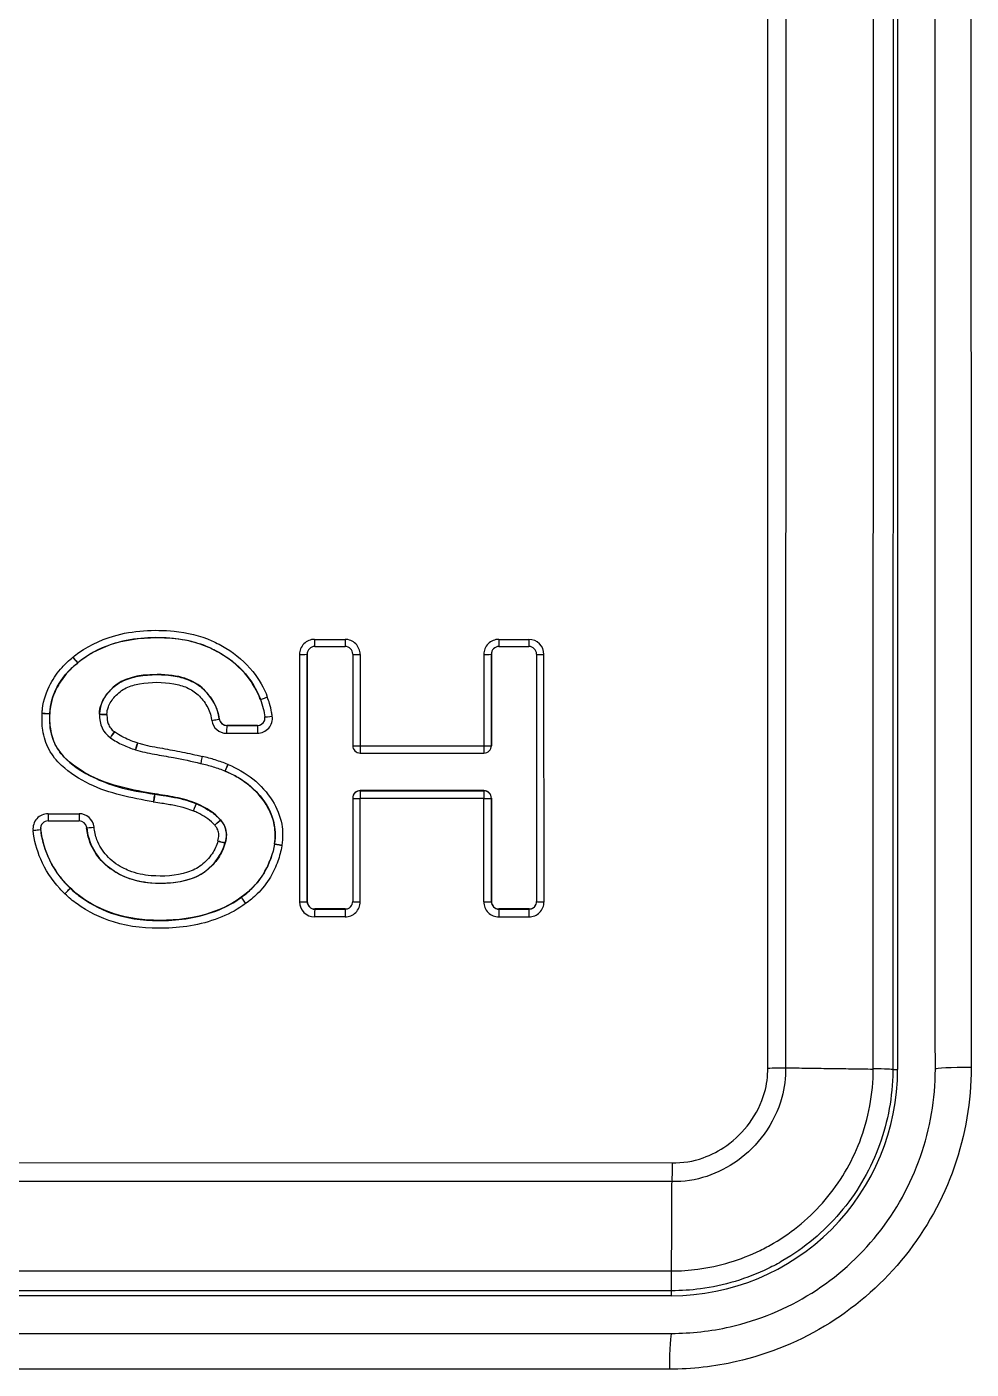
# Model space of a CAD drawing. Extents: x 7905 to 14077, y -986 to 9572.
# Drawn here: x 11461.62 to 11475.86, y -456.64 to -436.42 of the extents above; entities that cross this region are included whole.
import ezdxf

# ---------------------------------------------------------------- set-up
doc = ezdxf.new("R2010")
doc.units = 0
doc.header["$LTSCALE"] = 20
doc.header["$MEASUREMENT"] = 0
doc.layers.add('1', color=1, linetype='CONTINUOUS')

msp = doc.modelspace()

# ---------------------------------------------------------------- linework, layer by layer
at = {"layer": '1', "color": 7, "linetype": 'Continuous'}
for p, q in [((11472.79133, -452.09983), (11472.7985, -420.73537)), ((11473.06704, -420.74517), (11473.05987, -452.09573)), ((11474.38259, -452.11504), (11474.38975, -420.76449)), ((11474.68436, -420.76871), (11474.67719, -452.11926)), ((11474.74323, -420.76869), (11474.7504, -452.11925)), ((11465.96168, -445.64214), (11466.42057, -445.64214)), ((11468.73856, -445.64214), (11469.19167, -445.64214)), ((11465.85009, -445.86338), (11465.8491, -445.86636)), ((11465.8491, -445.86636), (11465.84995, -449.5927)), ((11465.85094, -449.58972), (11465.85009, -445.86338)), ((11465.85591, -445.82745), (11465.85492, -445.83043)), ((11465.96369, -445.74978), (11466.42257, -445.74978)), ((11466.53623, -445.86338), (11466.53655, -447.24079)), ((11468.62696, -445.86338), (11468.62597, -445.86636)), ((11468.62597, -445.86636), (11468.62628, -447.24376)), ((11468.62727, -447.24079), (11468.62696, -445.86338)), ((11468.63278, -445.82745), (11468.63179, -445.83043)), ((11468.74056, -445.74978), (11469.19368, -445.74978)), ((11469.30734, -445.86338), (11469.30819, -449.58972)), ((11465.73447, -445.86933), (11465.73532, -449.59567)), ((11466.64788, -445.86933), (11466.6482, -447.24673)), ((11468.51134, -445.86933), (11468.51166, -447.24673)), ((11469.41984, -449.59567), (11469.41899, -445.86933)), ((11462.01408, -446.51879), (11462.0128, -446.52262)), ((11461.97086, -446.75631), (11461.96987, -446.75928)), ((11461.97003, -446.7556), (11461.97102, -446.75262)), ((11464.52471, -446.84291), (11464.5257, -446.83993)), ((11465.20753, -446.86278), (11465.20852, -446.8598)), ((11464.63626, -447.05702), (11465.09878, -447.05702)), ((11464.63821, -446.93747), (11464.63722, -446.94045)), ((11464.63722, -446.94045), (11465.09975, -446.94045)), ((11465.10074, -446.93747), (11464.63821, -446.93747)), ((11465.09975, -446.94045), (11465.10074, -446.93747)), ((11466.6482, -447.24673), (11468.51166, -447.24673)), ((11468.62628, -447.24376), (11468.62727, -447.24079)), ((11466.65021, -447.35438), (11468.51367, -447.35438)), ((11463.54984, -447.97333), (11463.55083, -447.97036)), ((11463.55371, -447.9708), (11463.55271, -447.97378)), ((11466.53673, -448.03437), (11466.53708, -449.58972)), ((11468.51184, -448.04032), (11466.64838, -448.04032)), ((11466.64873, -449.59567), (11466.64838, -448.04032)), ((11466.65033, -447.92077), (11466.64934, -447.92375)), ((11466.64934, -447.92375), (11468.5128, -447.92375)), ((11468.5138, -447.92077), (11466.65033, -447.92077)), ((11468.5122, -449.59567), (11468.51184, -448.04032)), ((11468.5128, -447.92375), (11468.5138, -447.92077)), ((11468.62745, -448.03437), (11468.62646, -448.03734)), ((11468.62646, -448.03734), (11468.62682, -449.5927)), ((11468.62781, -449.58972), (11468.62745, -448.03437)), ((11461.9438, -448.26868), (11462.41137, -448.26868)), ((11464.17934, -448.11732), (11464.18033, -448.11435)), ((11464.18354, -448.11569), (11464.18255, -448.11866)), ((11461.83803, -448.45399), (11461.83703, -448.45697)), ((11461.94581, -448.37632), (11462.41337, -448.37632)), ((11464.54255, -448.36139), (11464.54354, -448.35842)), ((11464.54469, -448.35971), (11464.5437, -448.36268)), ((11461.83285, -448.50202), (11461.83186, -448.505)), ((11464.61551, -448.70437), (11464.61452, -448.70734)), ((11464.61485, -448.70613), (11464.61584, -448.70316)), ((11465.31128, -448.91332), (11465.31264, -448.90923)), ((11462.27804, -449.38963), (11462.27903, -449.38666)), ((11462.27991, -449.38751), (11462.27892, -449.39048)), ((11464.85349, -449.52928), (11464.85448, -449.52631)), ((11464.857, -449.52447), (11464.85601, -449.52744)), ((11465.84995, -449.5927), (11465.85094, -449.58972)), ((11465.9646, -449.70332), (11465.96361, -449.7063)), ((11465.96361, -449.7063), (11466.42249, -449.7063)), ((11466.42348, -449.70332), (11465.9646, -449.70332)), ((11466.42249, -449.7063), (11466.42348, -449.70332)), ((11466.53027, -449.62863), (11466.53126, -449.62565)), ((11468.62682, -449.5927), (11468.62781, -449.58972)), ((11468.74147, -449.70332), (11468.74048, -449.7063)), ((11468.74048, -449.7063), (11469.19359, -449.7063)), ((11469.19458, -449.70332), (11468.74147, -449.70332)), ((11469.19359, -449.7063), (11469.19458, -449.70332)), ((11469.30137, -449.62863), (11469.30236, -449.62565)), ((11466.42152, -449.82287), (11465.96264, -449.82287)), ((11468.73951, -449.82287), (11469.19263, -449.82287)), ((11474.67719, -452.11926), (11474.7504, -452.11925)), ((11449.07133, -453.52334), (11471.34988, -453.52673)), ((11471.34925, -453.81092), (11449.07763, -453.80753)), ((11449.07111, -455.15284), (11471.34273, -455.15623)), ((11471.34131, -455.455), (11449.06969, -455.45161)), ((11471.34131, -455.52912), (11449.06969, -455.52912)), ((11471.34131, -455.52912), (11471.34131, -455.455))]:
    msp.add_line(p, q, dxfattribs=at)
msp.add_arc((11471.34131, -452.12002), 3.40909, 270, 0.013093, dxfattribs=at)
for centre, major_axis, ratio, start_param, end_param in [((11465.96174, -445.86933), (-0.21562, 0.07185), 0.99961926, 5.03418142, 6.60497775), ((11465.96268, -445.63916), (0, -0.11364), 0.00872654, 4.73856892, 6.05259626), ((11466.42156, -445.63916), (0, -0.11364), 0.00872654, 4.73856892, 6.05237774), ((11466.42062, -445.86933), (0.21562, -0.07185), 0.99961926, 0.32179244, 1.89258877), ((11468.73861, -445.86933), (-0.21562, 0.07185), 0.99961926, 5.03418142, 6.60497775), ((11468.73955, -445.63916), (0, -0.11364), 0.00872654, 4.73856892, 6.05259626), ((11469.19172, -445.86933), (-0.21562, 0.07185), 0.99961926, 3.4633851, 5.03418142), ((11469.19266, -445.63916), (0, -0.11364), 0.00872654, 4.73856892, 6.05237774), ((11465.73546, -445.86636), (0.11364, 0.00003), 0.02617595, 4.70365934, 6.27445567), ((11465.96273, -445.86636), (0.10781, -0.03593), 0.99961926, 3.14156671, 3.4633851), ((11465.96372, -445.86338), (0.10781, -0.03593), 0.99961926, 1.89258877, 3.4633851), ((11466.4226, -445.86338), (0.10781, -0.03593), 0.99961926, 0.32179244, 1.89258877), ((11466.64887, -445.86636), (-0.11364, -0.00003), 0.02617595, 0.13252616, 1.56206669), ((11468.51233, -445.86636), (0.11364, 0.00003), 0.02617595, 4.70365934, 6.27445567), ((11468.7396, -445.86636), (0.10781, -0.03593), 0.99961926, 3.14156671, 3.4633851), ((11468.74059, -445.86338), (0.10781, -0.03593), 0.99961926, 1.89258877, 3.4633851), ((11469.19371, -445.86338), (0.10781, -0.03593), 0.99961926, 0.32179244, 1.89258877), ((11469.41998, -445.86636), (-0.11364, -0.00003), 0.02617595, 0.13252616, 1.56206669), ((11462.31976, -445.90898), (0.0735, -0.08667), 0.02358609, 4.7267123, 6.11078776), ((11462.31976, -445.90898), (0.07064, -0.08901), 0.02310912, 4.72747009, 6.23370794), ((11462.32075, -445.906), (0.10781, -0.03593), 0.99961926, 5.7051211, 5.73756987), ((11465.2504, -446.50842), (-0.10705, -0.03812), 0.02173727, 6.26618565, 7.83698198), ((11465.2504, -446.50842), (-0.10674, -0.03899), 0.02159825, 6.26600929, 7.83680562), ((11465.25139, -446.50544), (0.10781, -0.03593), 0.99961926, 3.8051547, 3.81329322), ((11461.85645, -446.75227), (0.11342, -0.00698), 0.02666429, 4.70529073, 6.27608706), ((11461.85645, -446.75227), (0.11359, -0.0033), 0.02642013, 4.70442939, 6.27522572), ((11461.85645, -446.75227), (-0.10781, 0.03593), 0.99961926, 3.40167645, 3.43411482), ((11461.85744, -446.7493), (0.10781, -0.03593), 0.99961926, 0.26008379, 0.29252217), ((11462.83311, -446.77301), (-0.1136, 0.00302), 0.02640044, 6.27516059, 7.84595692), ((11462.83319, -446.76763), (-0.11364, 0.00033), 0.02620283, 0.05007843, 1.56214774), ((11462.60692, -446.76395), (0.10781, -0.03593), 0.99961926, 0.29498733, 0.31869841), ((11462.60493, -446.7699), (-0.21562, 0.07185), 0.99961926, 3.43657998, 3.46029106), ((11464.41222, -446.85896), (0.11249, 0.01609), 0.02467965, 4.70004603, 6.27084236), ((11464.6362, -446.82982), (-0.21562, 0.07185), 0.99961926, 0.46361697, 1.89258877), ((11464.6372, -446.82685), (0.10781, -0.03593), 0.99961926, 3.60520962, 5.03418142), ((11464.63819, -446.82387), (0.10781, -0.03593), 0.99961926, 3.60520962, 5.03418142), ((11465.09873, -446.82982), (-0.21562, 0.07185), 0.99961926, 1.89258877, 3.59877965), ((11465.09972, -446.82685), (0.10781, -0.03593), 0.99961926, 5.03418142, 6.28316629), ((11465.10071, -446.82387), (0.10781, -0.03593), 0.99961926, 5.03418142, 6.7403723), ((11465.3249, -446.79618), (-0.11259, -0.01537), 0.02475847, 0.15402097, 1.55861236), ((11462.94791, -447.03304), (-0.06494, -0.09325), 0.00780257, 6.2829091, 7.82751167), ((11462.94962, -447.03423), (-0.06579, -0.09266), 0.00804479, 0.00005466, 1.54439896), ((11462.81705, -447.22243), (0.21562, -0.07185), 0.99961926, 1.27493939, 1.28410387), ((11464.63725, -447.05404), (0, 0.11364), 0.00872654, 0.02617994, 1.59697627), ((11465.09977, -447.05404), (0, 0.11364), 0.00872654, 0.02617994, 1.59697627), ((11462.81904, -447.21648), (0.10781, -0.03593), 0.99961926, 1.2749386, 1.28410387), ((11463.29166, -447.19828), (-0.03212, -0.109), 0.00096873, 4.73996774, 6.30316618), ((11463.29554, -447.19947), (-0.03406, -0.10841), 0.00047598, 4.73998064, 6.28095029), ((11463.22645, -447.41918), (-0.21562, 0.07185), 0.99961926, 4.72964023, 4.74750505), ((11466.65018, -447.24079), (0.10781, -0.03593), 0.99961926, 3.4633851, 5.03418142), ((11466.64919, -447.24376), (-0.11364, -0.00003), 0.02617595, 0.13590101, 1.56206669), ((11466.64919, -447.24376), (0, -0.11364), 0.00872654, 4.73856892, 6.05211579), ((11468.51265, -447.24376), (0.11364, 0.00003), 0.02617595, 4.70365934, 6.27445567), ((11468.51265, -447.24376), (0, -0.11364), 0.00872654, 4.73856892, 6.05237774), ((11468.51364, -447.24079), (0.10781, -0.03593), 0.99961926, 5.03418142, 6.60497775), ((11468.51265, -447.24376), (-0.10781, 0.03593), 0.99961926, 3.14156671, 3.4633851), ((11463.22844, -447.41323), (0.10781, -0.03593), 0.99961926, 1.58804763, 1.6059124), ((11464.2688, -447.40229), (-0.02573, -0.11069), 0.00257098, 4.73986475, 6.31066108), ((11464.65529, -447.52286), (0.04168, 0.10572), 0.00148703, 3.13947498, 4.6848333), ((11464.57294, -447.73124), (0.10781, -0.03593), 0.99961926, 1.5013225, 1.51687725), ((11464.65857, -447.52419), (0.04332, 0.10505), 0.0019154, 3.27151038, 4.68485975), ((11464.57096, -447.73718), (-0.21562, 0.07185), 0.99961926, 4.64291516, 4.65846991), ((11463.53112, -448.08537), (0.01873, 0.11208), 0.004291, 0.02726019, 1.59805652), ((11463.56755, -447.86426), (-0.21562, 0.07185), 0.99961926, 1.72694479, 1.75257912), ((11463.53688, -448.08626), (-0.01585, -0.11253), 0.00498822, 3.16873395, 4.73953027), ((11463.56855, -447.86129), (0.10781, -0.03593), 0.99961926, 4.86853745, 4.89417177), ((11463.56954, -447.85831), (0.10781, -0.03593), 0.99961926, 4.86853746, 4.89417178), ((11466.65036, -448.03437), (0.10781, -0.03593), 0.99961926, 1.89258877, 3.4633851), ((11466.64937, -448.03734), (0.11364, 0.00003), 0.02617595, 3.27411882, 4.70365934), ((11466.64937, -448.03734), (-0.10781, 0.03593), 0.99961926, 5.03418142, 6.28315629), ((11466.64937, -448.03734), (0, -0.11364), 0.00872654, 3.16777259, 4.73856892), ((11468.51283, -448.03734), (0, -0.11364), 0.00872654, 3.16777259, 4.73856892), ((11468.51283, -448.03734), (-0.11364, -0.00003), 0.02617595, 1.56206669, 3.13286302), ((11468.51283, -448.03734), (-0.10781, 0.03593), 0.99961926, 3.4633851, 5.03418142), ((11468.51382, -448.03437), (0.10781, -0.03593), 0.99961926, 0.32179244, 1.89258877), ((11461.94385, -448.49587), (0.21562, -0.07185), 0.99961926, 1.89258877, 3.57010973), ((11461.94479, -448.2657), (0, 0.11364), 0.00872654, 1.59697627, 2.91100361), ((11462.41236, -448.2657), (0, 0.11364), 0.00872654, 1.59697627, 2.91078509), ((11462.41142, -448.49587), (0.21562, -0.07185), 0.99961926, 0.43762005, 1.89258877), ((11464.13718, -448.2228), (-0.04217, -0.10552), 0.00161494, 1.54324785, 3.11404417), ((11464.13718, -448.2228), (-0.04538, -0.10418), 0.00245601, 1.54331005, 3.11410637), ((11464.13718, -448.2228), (-0.10781, 0.03593), 0.99961926, 4.62326012, 4.65382682), ((11464.13817, -448.21983), (0.10781, -0.03593), 0.99961926, 1.48166747, 1.51223417), ((11461.94583, -448.48992), (0.10781, -0.03593), 0.99961926, 1.89258877, 3.57010973), ((11461.94484, -448.4929), (0.10781, -0.03593), 0.99961926, 3.1415862, 3.57010973), ((11462.4134, -448.48992), (0.10781, -0.03593), 0.99961926, 0.43762005, 1.89258877), ((11462.63814, -448.46664), (0.11287, 0.01316), 0.02499204, 3.25223511, 4.70069187), ((11464.45838, -448.4377), (-0.08416, -0.07635), 0.01352995, 1.54674449, 3.11754082), ((11464.45838, -448.4377), (-0.08531, -0.07507), 0.01389334, 1.54695256, 3.11774888), ((11464.45838, -448.4377), (-0.10781, 0.03593), 0.99961926, 4.18471732, 4.19989405), ((11464.45938, -448.43472), (0.10781, -0.03593), 0.99961926, 1.04312466, 1.0583014), ((11461.71888, -448.5171), (-0.11299, -0.01213), 0.02509745, 1.55932726, 3.13012359), ((11464.72317, -448.74017), (-0.21562, 0.07185), 0.99961926, 0.04478158, 0.05582831), ((11464.50487, -448.67748), (-0.10964, 0.02985), 0.02754927, 1.56925611, 3.14005244), ((11464.50555, -448.67507), (-0.10931, 0.03106), 0.0275646, 1.56956064, 3.14035697), ((11464.72416, -448.7372), (0.10781, -0.03593), 0.99961926, 3.18637423, 3.19742097), ((11464.72515, -448.73422), (0.10781, -0.03593), 0.99961926, 3.18637423, 3.19742097), ((11465.47034, -448.74313), (0.11208, -0.01874), 0.02725757, 3.13730644, 4.70810276), ((11465.4712, -448.73758), (0.11251, -0.01597), 0.02714335, 3.18944687, 4.70743017), ((11465.24718, -448.70264), (0.10781, -0.03593), 0.99961926, 0.15591397, 0.18063129), ((11465.24519, -448.70859), (0.21562, -0.07185), 0.99961926, 0.15591397, 0.18063129), ((11462.1995, -449.47171), (-0.07854, -0.08213), 0.01179101, 1.54584596, 3.11664229), ((11462.1995, -449.47171), (-0.07942, -0.08128), 0.01205886, 1.5459743, 3.11677063), ((11462.1995, -449.47171), (-0.10781, 0.03593), 0.99961926, 4.26008637, 4.27085098), ((11462.20049, -449.46873), (0.10781, -0.03593), 0.99961926, 1.11849372, 1.12925833), ((11464.92181, -449.62007), (0.0683, -0.09082), 0.02270768, 3.15727197, 4.72806829), ((11464.92181, -449.62007), (-0.10781, 0.03593), 0.99961926, 5.65158594, 5.67901367), ((11464.9228, -449.61709), (0.10781, -0.03593), 0.99961926, 2.50999329, 2.53742101), ((11464.92181, -449.62007), (0.06578, -0.09266), 0.02226928, 3.15788889, 4.72868522), ((11465.73632, -449.5927), (-0.11364, -0.00003), 0.02617595, 1.56206669, 3.13286302), ((11465.96259, -449.59567), (0.21562, -0.07185), 0.99961926, 3.4633851, 5.03418142), ((11465.96358, -449.5927), (0.10781, -0.03593), 0.99961926, 3.4633851, 5.03418142), ((11465.96457, -449.58972), (0.10781, -0.03593), 0.99961926, 3.4633851, 5.03418142), ((11465.96363, -449.81989), (0, -0.11364), 0.00872654, 3.16777259, 4.73856892), ((11466.42251, -449.81989), (0, -0.11364), 0.00872654, 3.16777259, 4.73856892), ((11466.42147, -449.59567), (-0.21562, 0.07185), 0.99961926, 1.89258877, 3.4633851), ((11466.42246, -449.5927), (0.10781, -0.03593), 0.99961926, 5.03418142, 6.28315629), ((11466.42345, -449.58972), (0.10781, -0.03593), 0.99961926, 5.03418142, 6.60497775), ((11466.64972, -449.5927), (0.11364, 0.00003), 0.02617595, 3.27073582, 4.70365934), ((11468.51319, -449.5927), (-0.11364, -0.00003), 0.02617595, 1.56206669, 3.13286302), ((11468.73946, -449.59567), (-0.21562, 0.07185), 0.99961926, 0.32179244, 1.89258877), ((11468.74045, -449.5927), (0.10781, -0.03593), 0.99961926, 3.4633851, 5.03418142), ((11468.74144, -449.58972), (0.10781, -0.03593), 0.99961926, 3.4633851, 5.03418142), ((11468.7405, -449.81989), (0, -0.11364), 0.00872654, 3.16777259, 4.73856892), ((11469.19362, -449.81989), (0, -0.11364), 0.00872654, 3.16777259, 4.73856892), ((11469.19257, -449.59567), (-0.21562, 0.07185), 0.99961926, 1.89258877, 3.4633851), ((11469.19357, -449.5927), (0.10781, -0.03593), 0.99961926, 5.03418142, 6.28315629), ((11469.19456, -449.58972), (0.10781, -0.03593), 0.99961926, 5.03418142, 6.60497775), ((11469.42083, -449.5927), (0.11364, 0.00003), 0.02617595, 3.27073582, 4.70365934), ((11475.88676, -452.11899), (-0.56818, -0.00013), 0.05241148, 4.76189551, 6.28318531), ((11471.34131, -456.66548), (0, 0.56818), 0.05438381, 0, 1.51843624)]:
    msp.add_ellipse(centre, major_axis=major_axis, ratio=ratio, start_param=start_param, end_param=end_param, dxfattribs=at)
for points, degree in [([(11475.31858, -452.11912), (11475.31619, -441.66893), (11475.3138, -431.21875), (11475.31142, -420.76856)], 3), ([(11465.14465, -446.54439), (11465.17982, -446.64065), (11465.2024, -446.7287), (11465.2133, -446.80854)], 3), ([(11462.72051, -446.767), (11462.71629, -446.92576), (11462.77039, -447.04418), (11462.88397, -447.12327)], 3), ([(11464.54354, -448.35842), (11464.45736, -448.26343), (11464.33699, -448.18252), (11464.18354, -448.11569)], 3), ([(11464.61584, -448.70316), (11464.65354, -448.57051), (11464.62944, -448.45602), (11464.54469, -448.35971)], 3), ([(11472.79133, -452.09983), (11472.88479, -452.09788), (11472.97795, -452.09653), (11473.05987, -452.09573)], 3), ([(11473.05989, -452.09573), (11474.38258, -452.11504)], 1), ([(11474.67719, -452.12497), (11474.67372, -452.11922), (11474.55709, -452.11342), (11474.38258, -452.11031)], 3), ([(11471.34989, -453.52663), (11471.34977, -453.62515), (11471.34885, -453.72423), (11471.34925, -453.811)], 3), ([(11471.34273, -455.1562), (11471.34925, -453.81096)], 1), ([(11471.34131, -455.455), (11471.34209, -455.4515), (11471.34284, -455.33292), (11471.34273, -455.15623)], 3), ([(11449.06969, -456.0973), (11456.48538, -456.0973), (11463.91024, -456.0973), (11471.34131, -456.0973)], 3), ([(11471.31045, -456.63574), (11463.77102, -456.63574), (11456.31496, -456.63574), (11449.02175, -456.63574)], 3)]:
    msp.add_open_spline(points, degree=degree, dxfattribs=at)
for points, knots in [([(11475.85142, -420.7387), (11475.85151, -421.11697), (11475.8516, -421.49523), (11475.85203, -423.38657), (11475.85238, -424.89964), (11475.85412, -432.46498), (11475.85551, -438.51726), (11475.85748, -447.07611), (11475.85806, -449.58268), (11475.85864, -452.08925)], [0, 0, 0, 0, 0.03619719, 0.03619719, 0.18098593, 0.18098593, 0.76014089, 0.76014089, 1, 1, 1, 1]), ([(11462.31877, -445.91195), (11462.32657, -445.90534), (11462.33445, -445.89882), (11462.5138, -445.75392), (11462.72019, -445.65493), (11463.22428, -445.50577), (11463.54069, -445.48996), (11464.03888, -445.53828), (11464.23451, -445.58267), (11464.4857, -445.69702), (11464.5577, -445.73429), (11464.77966, -445.86839), (11464.91903, -445.98857), (11465.12261, -446.24278), (11465.20004, -446.37276), (11465.24941, -446.51139)], [0, 0, 0, 0, 0.00879948, 0.00879948, 0.20258658, 0.20258658, 0.47237835, 0.47237835, 0.64413235, 0.64413235, 0.71421594, 0.71421594, 0.87111116, 0.87111116, 1, 1, 1, 1]), ([(11465.14335, -446.54649), (11465.0982, -446.41968), (11465.02705, -446.30098), (11464.83962, -446.06693), (11464.71053, -445.95577), (11464.50371, -445.83081), (11464.43561, -445.7956), (11464.19978, -445.68824), (11464.01652, -445.64717), (11463.54514, -445.60145), (11463.24367, -445.61583), (11462.78119, -445.75268), (11462.60214, -445.83619), (11462.43749, -445.9598), (11462.42608, -445.96869), (11462.40757, -445.98364), (11462.40039, -445.98958), (11462.39328, -445.99561)], [0, 0, 0, 0, 0.12597399, 0.12597399, 0.28119456, 0.28119456, 0.35201839, 0.35201839, 0.52389821, 0.52389821, 0.7986387, 0.7986387, 0.97809364, 0.97809364, 0.99141159, 0.99141159, 1, 1, 1, 1]), ([(11462.39427, -445.99264), (11462.52433, -445.88234), (11462.68875, -445.79224), (11463.0854, -445.64988), (11463.31994, -445.61657), (11463.89538, -445.6144), (11464.15486, -445.66437), (11464.57889, -445.8574), (11464.74767, -445.97349), (11464.99903, -446.24794), (11465.09009, -446.39115), (11465.14434, -446.54352)], [0, 0, 0, 0, 0.183436, 0.183436, 0.36818253, 0.36818253, 0.57909453, 0.57909453, 0.78962685, 0.78962685, 1, 1, 1, 1]), ([(11461.85546, -446.75525), (11461.85614, -446.73179), (11461.85781, -446.70834), (11461.87497, -446.55459), (11461.91992, -446.42626), (11462.02874, -446.2219), (11462.08773, -446.1389), (11462.20522, -446.00935), (11462.26033, -445.95833), (11462.31877, -445.91195)], [0, 0, 0, 0, 0.07026825, 0.07026825, 0.47100427, 0.47100427, 0.77487553, 0.77487553, 1, 1, 1, 1]), ([(11462.39043, -445.99795), (11462.33683, -446.04049), (11462.28625, -446.08726), (11462.17918, -446.20532), (11462.12565, -446.28056), (11462.02791, -446.46412), (11461.98731, -446.57837), (11461.97207, -446.7149), (11461.97062, -446.73525), (11461.97003, -446.7556)], [0, 0, 0, 0, 0.22939192, 0.22939192, 0.53551881, 0.53551881, 0.9323166, 0.9323166, 1, 1, 1, 1]), ([(11461.97102, -446.75262), (11461.97476, -446.62405), (11462.01276, -446.49146), (11462.15553, -446.22333), (11462.25724, -446.10148), (11462.39142, -445.99498)], [0, 0, 0, 0, 0.49825276, 0.49825276, 1, 1, 1, 1]), ([(11462.71956, -446.76728), (11462.7197, -446.71612), (11462.72962, -446.66429), (11462.77394, -446.54584), (11462.8178, -446.48132), (11462.92585, -446.36138), (11462.99558, -446.30535), (11463.1459, -446.23369), (11463.22473, -446.21155), (11463.48699, -446.16475), (11463.67876, -446.16441), (11463.93801, -446.21047), (11464.01358, -446.2313), (11464.15806, -446.29427), (11464.22802, -446.33852), (11464.34571, -446.45071), (11464.39788, -446.51668), (11464.48218, -446.66649), (11464.51202, -446.75421), (11464.52471, -446.84291)], [0, 0, 0, 0, 0.06316871, 0.06316871, 0.15670769, 0.15670769, 0.26392703, 0.26392703, 0.36291574, 0.36291574, 0.59375263, 0.59375263, 0.68876158, 0.68876158, 0.78807128, 0.78807128, 0.88922054, 0.88922054, 1, 1, 1, 1]), ([(11464.5257, -446.83993), (11464.50231, -446.67641), (11464.42641, -446.53009), (11464.14461, -446.24804), (11463.90819, -446.17178), (11463.28663, -446.17178), (11463.06638, -446.23482), (11462.79011, -446.49067), (11462.72095, -446.62445), (11462.72055, -446.7643)], [0, 0, 0, 0, 0.22463928, 0.22463928, 0.49304823, 0.49304823, 0.74692239, 0.74692239, 1, 1, 1, 1]), ([(11462.8322, -446.7706), (11462.83231, -446.73281), (11462.83975, -446.69455), (11462.87443, -446.60185), (11462.91071, -446.54983), (11462.99941, -446.45136), (11463.05686, -446.40451), (11463.18469, -446.34356), (11463.25371, -446.32457), (11463.49292, -446.28189), (11463.67099, -446.28155), (11463.90841, -446.32373), (11463.97535, -446.34196), (11464.09957, -446.3961), (11464.15818, -446.43282), (11464.25821, -446.52816), (11464.30335, -446.5851), (11464.37321, -446.70925), (11464.39769, -446.77859), (11464.40995, -446.85331), (11464.41061, -446.85762), (11464.41123, -446.86194)], [0, 0, 0, 0, 0.05419782, 0.05419782, 0.142572, 0.142572, 0.24588615, 0.24588615, 0.34648118, 0.34648118, 0.59576898, 0.59576898, 0.69354307, 0.69354307, 0.78998854, 0.78998854, 0.89152572, 0.89152572, 0.99384495, 0.99384495, 1, 1, 1, 1]), ([(11465.32391, -446.79916), (11465.32123, -446.77955), (11465.318, -446.76002), (11465.30587, -446.6967), (11465.29499, -446.65326), (11465.27237, -446.57708), (11465.26134, -446.54406), (11465.24941, -446.51139)], [0, 0, 0, 0, 0.19925655, 0.19925655, 0.6496324, 0.6496324, 1, 1, 1, 1]), ([(11463.53013, -448.08835), (11463.20304, -448.03368), (11462.86973, -447.9678), (11462.41838, -447.74974), (11462.2712, -447.65771), (11462.07316, -447.4725), (11462.00727, -447.39158), (11461.91217, -447.21185), (11461.88097, -447.11194), (11461.85267, -446.92687), (11461.85021, -446.84051), (11461.85546, -446.75525)], [0, 0, 0, 0, 0.4220799, 0.4220799, 0.63644674, 0.63644674, 0.76456812, 0.76456812, 0.89298263, 0.89298263, 1, 1, 1, 1]), ([(11461.96987, -446.75928), (11461.96511, -446.83649), (11461.96721, -446.91471), (11461.99238, -447.07935), (11462.01951, -447.16694), (11462.10285, -447.32444), (11462.16092, -447.39513), (11462.34149, -447.564), (11462.47905, -447.64945), (11462.74334, -447.77713), (11462.8704, -447.82616), (11463.17942, -447.91687), (11463.36561, -447.94254), (11463.54984, -447.97333)], [0, 0, 0, 0, 0.10459339, 0.10459339, 0.22596647, 0.22596647, 0.34716291, 0.34716291, 0.56302961, 0.56302961, 0.74650539, 0.74650539, 1, 1, 1, 1]), ([(11463.55083, -447.97036), (11463.22392, -447.91573), (11462.88989, -447.84975), (11462.44597, -447.62697), (11462.30382, -447.53376), (11462.12691, -447.35206), (11462.07533, -447.2769), (11462.00387, -447.11545), (11461.98263, -447.02757), (11461.96761, -446.87895), (11461.9671, -446.81737), (11461.97086, -446.75631)], [0, 0, 0, 0, 0.45380346, 0.45380346, 0.6784424, 0.6784424, 0.79837909, 0.79837909, 0.91780197, 0.91780197, 1, 1, 1, 1]), ([(11462.83212, -446.77599), (11462.83202, -446.77955), (11462.83196, -446.78311), (11462.83166, -446.82931), (11462.83663, -446.87302), (11462.85981, -446.93759), (11462.87243, -446.96103), (11462.90306, -447.0002), (11462.92068, -447.01678), (11462.94214, -447.03264), (11462.94452, -447.03434), (11462.94692, -447.03601)], [0, 0, 0, 0, 0.03579968, 0.03579968, 0.46946527, 0.46946527, 0.73167789, 0.73167789, 0.97081001, 0.97081001, 1, 1, 1, 1]), ([(11463.29067, -447.20126), (11463.26836, -447.19469), (11463.24622, -447.18751), (11463.18563, -447.16594), (11463.14759, -447.15019), (11463.07503, -447.11542), (11463.04034, -447.0965), (11462.98702, -447.06356), (11462.9676, -447.05068), (11462.94862, -447.03721)], [0, 0, 0, 0, 0.18300089, 0.18300089, 0.5064591, 0.5064591, 0.81683496, 0.81683496, 1, 1, 1, 1]), ([(11462.88482, -447.12387), (11462.91425, -447.14477), (11462.94466, -447.16436), (11463.00703, -447.20071), (11463.03906, -447.2175), (11463.13262, -447.2615), (11463.196, -447.28525), (11463.26054, -447.30427)], [0, 0, 0, 0, 0.2585396, 0.2585396, 0.51706501, 0.51706501, 1, 1, 1, 1]), ([(11463.29455, -447.20244), (11463.31829, -447.2099), (11463.34221, -447.21677), (11463.46509, -447.24934), (11463.56631, -447.26568), (11463.76764, -447.30134), (11463.86825, -447.3195), (11464.06862, -447.35976), (11464.16836, -447.38194), (11464.26781, -447.40527)], [0, 0, 0, 0, 0.07494987, 0.07494987, 0.38344972, 0.38344972, 0.69183165, 0.69183165, 1, 1, 1, 1]), ([(11463.26249, -447.30486), (11463.35539, -447.33405), (11463.45096, -447.35497), (11463.64262, -447.38807), (11463.73823, -447.40512), (11463.97113, -447.44873), (11464.10794, -447.47803), (11464.24408, -447.50996)], [0, 0, 0, 0, 0.29159889, 0.29159889, 0.58189726, 0.58189726, 1, 1, 1, 1]), ([(11464.6543, -447.52584), (11464.62347, -447.51368), (11464.59242, -447.50206), (11464.52914, -447.47968), (11464.4969, -447.46893), (11464.43204, -447.44865), (11464.39942, -447.43912), (11464.33385, -447.42127), (11464.3009, -447.41296), (11464.26781, -447.40527)], [0, 0, 0, 0, 0.24537136, 0.24537136, 0.49691353, 0.49691353, 0.7484568, 0.7484568, 1, 1, 1, 1]), ([(11464.24408, -447.50996), (11464.2758, -447.51734), (11464.30738, -447.5253), (11464.37023, -447.54241), (11464.4015, -447.55155), (11464.494, -447.58047), (11464.55475, -447.60196), (11464.61461, -447.62556)], [0, 0, 0, 0, 0.25144418, 0.25144418, 0.50288844, 0.50288844, 1, 1, 1, 1]), ([(11465.35869, -448.7216), (11465.37179, -448.62929), (11465.3713, -448.53367), (11465.33491, -448.33274), (11465.29134, -448.2263), (11465.16051, -448.01781), (11465.0668, -447.91523), (11464.9054, -447.7859), (11464.84549, -447.74574), (11464.72897, -447.67994), (11464.67273, -447.6529), (11464.61526, -447.6292)], [0, 0, 0, 0, 0.19696745, 0.19696745, 0.43278518, 0.43278518, 0.71931037, 0.71931037, 0.86968902, 0.86968902, 1, 1, 1, 1]), ([(11464.61625, -447.62622), (11464.86036, -447.72689), (11465.0527, -447.87524), (11465.33834, -448.27119), (11465.39265, -448.4863), (11465.35968, -448.71862)], [0, 0, 0, 0, 0.5002207, 0.5002207, 1, 1, 1, 1]), ([(11464.65758, -447.52716), (11464.79091, -447.58214), (11464.91884, -447.65486), (11465.14671, -447.83747), (11465.24906, -447.94974), (11465.39424, -448.18107), (11465.44317, -448.30138), (11465.48427, -448.52831), (11465.485, -448.6363), (11465.47021, -448.74055)], [0, 0, 0, 0, 0.27545193, 0.27545193, 0.55842368, 0.55842368, 0.79901373, 0.79901373, 1, 1, 1, 1]), ([(11463.53589, -448.08924), (11463.57699, -448.09503), (11463.61805, -448.10113), (11463.72263, -448.11769), (11463.78608, -448.1287), (11463.90673, -448.15208), (11463.96362, -448.16655), (11464.05886, -448.1965), (11464.09782, -448.21044), (11464.13619, -448.22578)], [0, 0, 0, 0, 0.20164751, 0.20164751, 0.5144185, 0.5144185, 0.7991341, 0.7991341, 1, 1, 1, 1]), ([(11463.55271, -447.97378), (11463.59446, -447.97966), (11463.63616, -447.98586), (11463.74267, -448.00273), (11463.8074, -448.01395), (11463.93353, -448.0384), (11463.9946, -448.05393), (11464.09666, -448.08602), (11464.13832, -448.10093), (11464.17934, -448.11732)], [0, 0, 0, 0, 0.1961182, 0.1961182, 0.50168874, 0.50168874, 0.79432015, 0.79432015, 1, 1, 1, 1]), ([(11464.18033, -448.11435), (11464.12945, -448.09401), (11464.07758, -448.07597), (11463.97243, -448.04506), (11463.919, -448.03233), (11463.76185, -448.00213), (11463.65789, -447.98548), (11463.55371, -447.9708)], [0, 0, 0, 0, 0.25515702, 0.25515702, 0.51036648, 0.51036648, 1, 1, 1, 1]), ([(11464.45739, -448.44067), (11464.44939, -448.43186), (11464.44113, -448.42328), (11464.39916, -448.38205), (11464.36201, -448.35271), (11464.28437, -448.30043), (11464.24363, -448.27726), (11464.18026, -448.24561), (11464.15834, -448.23542), (11464.13619, -448.22578)], [0, 0, 0, 0, 0.09154187, 0.09154187, 0.45400791, 0.45400791, 0.81397101, 0.81397101, 1, 1, 1, 1]), ([(11464.18255, -448.11866), (11464.20652, -448.1291), (11464.23024, -448.14013), (11464.29977, -448.17485), (11464.34476, -448.20051), (11464.43224, -448.25941), (11464.47482, -448.29318), (11464.52331, -448.34081), (11464.53308, -448.35096), (11464.54255, -448.36139)], [0, 0, 0, 0, 0.17916622, 0.17916622, 0.53316261, 0.53316261, 0.90359111, 0.90359111, 1, 1, 1, 1]), ([(11464.61452, -448.70734), (11464.59292, -448.78665), (11464.55797, -448.86343), (11464.46196, -449.00636), (11464.3979, -449.07261), (11464.25512, -449.18567), (11464.16993, -449.22804), (11463.89323, -449.31674), (11463.68735, -449.32882), (11463.36637, -449.30252), (11463.24278, -449.27656), (11463.08764, -449.21547), (11463.04837, -449.19731), (11462.9124, -449.1241), (11462.82076, -449.05564), (11462.67221, -448.8944), (11462.61361, -448.79889), (11462.55052, -448.62764), (11462.53392, -448.55385), (11462.52528, -448.47977)], [0, 0, 0, 0, 0.08826459, 0.08826459, 0.18487605, 0.18487605, 0.28451183, 0.28451183, 0.50094386, 0.50094386, 0.6349651, 0.6349651, 0.68123909, 0.68123909, 0.80202885, 0.80202885, 0.91965659, 0.91965659, 1, 1, 1, 1]), ([(11462.52627, -448.47679), (11462.55445, -448.71847), (11462.66039, -448.91297), (11463.05092, -449.23048), (11463.31041, -449.31488), (11463.92736, -449.31488), (11464.15914, -449.25489), (11464.46917, -449.01819), (11464.56934, -448.87392), (11464.61551, -448.70437)], [0, 0, 0, 0, 0.22881033, 0.22881033, 0.4885128, 0.4885128, 0.74340597, 0.74340597, 1, 1, 1, 1]), ([(11464.50388, -448.68046), (11464.48551, -448.74792), (11464.45579, -448.81325), (11464.37313, -448.9363), (11464.31719, -448.99377), (11464.19418, -449.09119), (11464.12132, -449.12698), (11463.87157, -449.20704), (11463.68091, -449.21737), (11463.38568, -449.19318), (11463.27311, -449.16978), (11463.13246, -449.1144), (11463.09728, -449.09814), (11462.97631, -449.03301), (11462.89485, -448.97244), (11462.76478, -448.83126), (11462.71416, -448.74881), (11462.65925, -448.59977), (11462.64476, -448.53481), (11462.63715, -448.46961)], [0, 0, 0, 0, 0.08452621, 0.08452621, 0.17919774, 0.17919774, 0.27494014, 0.27494014, 0.50076463, 0.50076463, 0.63832198, 0.63832198, 0.68504205, 0.68504205, 0.80585217, 0.80585217, 0.92031463, 0.92031463, 1, 1, 1, 1]), ([(11464.50455, -448.67804), (11464.5087, -448.66347), (11464.51204, -448.64862), (11464.51862, -448.60501), (11464.51884, -448.57512), (11464.50805, -448.52338), (11464.49883, -448.50062), (11464.47809, -448.46613), (11464.46819, -448.45295), (11464.45739, -448.44067)], [0, 0, 0, 0, 0.1785404, 0.1785404, 0.52374045, 0.52374045, 0.80754092, 0.80754092, 1, 1, 1, 1]), ([(11464.5437, -448.36268), (11464.559, -448.38007), (11464.57295, -448.3988), (11464.60373, -448.44997), (11464.6177, -448.48486), (11464.6338, -448.56209), (11464.63396, -448.60576), (11464.62468, -448.66736), (11464.62031, -448.68693), (11464.61485, -448.70613)], [0, 0, 0, 0, 0.18848749, 0.18848749, 0.48874802, 0.48874802, 0.83749059, 0.83749059, 1, 1, 1, 1]), ([(11462.19851, -449.47468), (11462.17125, -449.44862), (11462.1448, -449.42168), (11462.00085, -449.26493), (11461.90163, -449.11443), (11461.7756, -448.81541), (11461.73384, -448.66862), (11461.71788, -448.52007)], [0, 0, 0, 0, 0.10310975, 0.10310975, 0.58837837, 0.58837837, 1, 1, 1, 1]), ([(11461.83186, -448.505), (11461.84664, -448.64259), (11461.88559, -448.77849), (11462.0023, -449.05542), (11462.09431, -449.19469), (11462.22783, -449.34008), (11462.25256, -449.36526), (11462.27804, -449.38963)], [0, 0, 0, 0, 0.41126517, 0.41126517, 0.89600793, 0.89600793, 1, 1, 1, 1]), ([(11462.27903, -449.38666), (11462.12815, -449.24237), (11462.01525, -449.08083), (11461.88351, -448.76823), (11461.84709, -448.63466), (11461.83285, -448.50202)], [0, 0, 0, 0, 0.56870555, 0.56870555, 1, 1, 1, 1]), ([(11465.35925, -448.7214), (11465.33383, -448.87342), (11465.28089, -449.01839), (11465.11812, -449.29948), (11465.00283, -449.42095), (11464.857, -449.52447)], [0, 0, 0, 0, 0.50132386, 0.50132386, 1, 1, 1, 1]), ([(11465.46935, -448.7461), (11465.46901, -448.7481), (11465.46867, -448.7501), (11465.45477, -448.83106), (11465.4341, -448.90911), (11465.3772, -449.06676), (11465.33949, -449.14647), (11465.24147, -449.31576), (11465.17298, -449.402), (11465.04154, -449.53069), (11464.98264, -449.57916), (11464.92082, -449.62304)], [0, 0, 0, 0, 0.00569733, 0.00569733, 0.23181829, 0.23181829, 0.47880176, 0.47880176, 0.78589453, 0.78589453, 1, 1, 1, 1]), ([(11464.85601, -449.52744), (11464.91297, -449.48701), (11464.96727, -449.44238), (11465.08715, -449.32501), (11465.14924, -449.247), (11465.23876, -449.09241), (11465.27359, -449.01886), (11465.3045, -448.93323), (11465.30788, -448.92349), (11465.31114, -448.91371)], [0, 0, 0, 0, 0.26941173, 0.26941173, 0.64907049, 0.64907049, 0.96029875, 0.96029875, 1, 1, 1, 1]), ([(11464.92082, -449.62304), (11464.81161, -449.70517), (11464.68945, -449.77119), (11464.29505, -449.93417), (11463.99964, -449.98568), (11463.44866, -450.00057), (11463.18136, -449.9773), (11462.73656, -449.83906), (11462.5481, -449.74658), (11462.31691, -449.58128), (11462.25536, -449.53024), (11462.19851, -449.47468)], [0, 0, 0, 0, 0.13971322, 0.13971322, 0.43989279, 0.43989279, 0.70901899, 0.70901899, 0.91921341, 0.91921341, 1, 1, 1, 1]), ([(11462.27892, -449.39048), (11462.33163, -449.44198), (11462.38871, -449.48929), (11462.60538, -449.64421), (11462.78277, -449.73119), (11463.20424, -449.86218), (11463.45893, -449.88371), (11463.98379, -449.86952), (11464.26531, -449.82096), (11464.63819, -449.66688), (11464.75191, -449.60567), (11464.85349, -449.52928)], [0, 0, 0, 0, 0.07924747, 0.07924747, 0.28856307, 0.28856307, 0.55986666, 0.55986666, 0.86250165, 0.86250165, 1, 1, 1, 1]), ([(11464.85448, -449.52631), (11464.69515, -449.64612), (11464.50646, -449.72865), (11464.06308, -449.8593), (11463.79437, -449.88204), (11463.30466, -449.86663), (11463.0737, -449.83063), (11462.68383, -449.6795), (11462.51167, -449.58566), (11462.33538, -449.43947), (11462.30708, -449.41405), (11462.27991, -449.38751)], [0, 0, 0, 0, 0.21704434, 0.21704434, 0.50380452, 0.50380452, 0.75186389, 0.75186389, 0.95933133, 0.95933133, 1, 1, 1, 1]), ([(11475.85864, -452.08925), (11475.85875, -452.5971), (11475.77129, -453.11221), (11475.43526, -454.07171), (11475.18201, -454.52932), (11474.54746, -455.32348), (11474.15758, -455.67116), (11473.29726, -456.21048), (11472.81504, -456.40967), (11472.32052, -456.52224), (11471.99005, -456.59746), (11471.64914, -456.63574), (11471.31045, -456.63574)], [0, 0, 0, 0, 0.2146483, 0.2146483, 0.42934631, 0.42934631, 0.64373983, 0.64373983, 0.85797285, 0.85797285, 0.85797285, 1, 1, 1, 1]), ([(11471.34131, -456.0973), (11471.63745, -456.0973), (11471.93557, -456.0638), (11472.22457, -455.99798), (11472.65698, -455.89949), (11473.07869, -455.72519), (11473.83105, -455.25327), (11474.172, -454.94903), (11474.72691, -454.25413), (11474.94836, -453.8537), (11475.24222, -453.01414), (11475.31868, -452.56342), (11475.31858, -452.11912)], [0, 0, 0, 0, 0.1420092, 0.1420092, 0.1420092, 0.35619156, 0.35619156, 0.570548, 0.570548, 0.78526378, 0.78526378, 1, 1, 1, 1]), ([(11474.67719, -452.11926), (11474.67719, -452.15361), (11474.67665, -452.18796), (11474.664, -452.59527), (11474.58796, -452.97149), (11474.31942, -453.66789), (11474.12326, -453.99768), (11473.63951, -454.56589), (11473.34527, -454.81215), (11472.94984, -455.0429), (11472.87496, -455.08285), (11472.47951, -455.27485), (11472.13092, -455.37953), (11471.63411, -455.44531), (11471.48755, -455.45498), (11471.34131, -455.455)], [0, 0, 0, 0, 0.01951354, 0.01951354, 0.23453378, 0.23453378, 0.44948758, 0.44948758, 0.66443924, 0.66443924, 0.71260562, 0.71260562, 0.91676712, 0.91676712, 1, 1, 1, 1]), ([(11471.34273, -455.15618), (11471.34275, -455.15618), (11471.34277, -455.15618), (11471.47571, -455.15592), (11471.60891, -455.14701), (11472.06362, -455.08667), (11472.38363, -454.9905), (11472.74589, -454.81404), (11472.81407, -454.77755), (11473.17301, -454.56745), (11473.43987, -454.34364), (11473.87896, -453.82671), (11474.057, -453.52632), (11474.31201, -452.86304), (11474.38197, -452.48604), (11474.38257, -452.11509), (11474.38257, -452.11507), (11474.38257, -452.11504)], [0, 0, 0, 0, 0.00001418, 0.00001418, 0.08296056, 0.08296056, 0.28846102, 0.28846102, 0.3365886, 0.3365886, 0.55052811, 0.55052811, 0.7649956, 0.7649956, 0.99998582, 0.99998582, 1, 1, 1, 1]), ([(11473.05992, -452.09573), (11473.05992, -452.09575), (11473.05992, -452.09577), (11473.06356, -452.24559), (11473.04451, -452.39738), (11472.95152, -452.73935), (11472.85846, -452.92904), (11472.6267, -453.24763), (11472.48901, -453.38458), (11472.19508, -453.59589), (11472.03824, -453.67702), (11471.70628, -453.78669), (11471.52631, -453.81481), (11471.34929, -453.811), (11471.34927, -453.811), (11471.34925, -453.811)], [0, 0, 0, 0, 0.00002534, 0.00002534, 0.1671493, 0.1671493, 0.39685263, 0.39685263, 0.60884439, 0.60884439, 0.80171769, 0.80171769, 0.99997466, 0.99997466, 1, 1, 1, 1]), ([(11471.34989, -453.52663), (11471.50793, -453.5309), (11471.6693, -453.50511), (11471.94441, -453.40767), (11472.06493, -453.34386), (11472.3044, -453.17311), (11472.42152, -453.05784), (11472.61861, -452.79075), (11472.69827, -452.63242), (11472.77763, -452.34827), (11472.79413, -452.22325), (11472.7914, -452.09983)], [0, 0, 0, 0, 0.21222381, 0.21222381, 0.39059919, 0.39059919, 0.60510122, 0.60510122, 0.83542991, 0.83542991, 1, 1, 1, 1])]:
    msp.add_open_spline(points, degree=3, knots=knots, dxfattribs=at)

doc.saveas('drawing.dxf')
